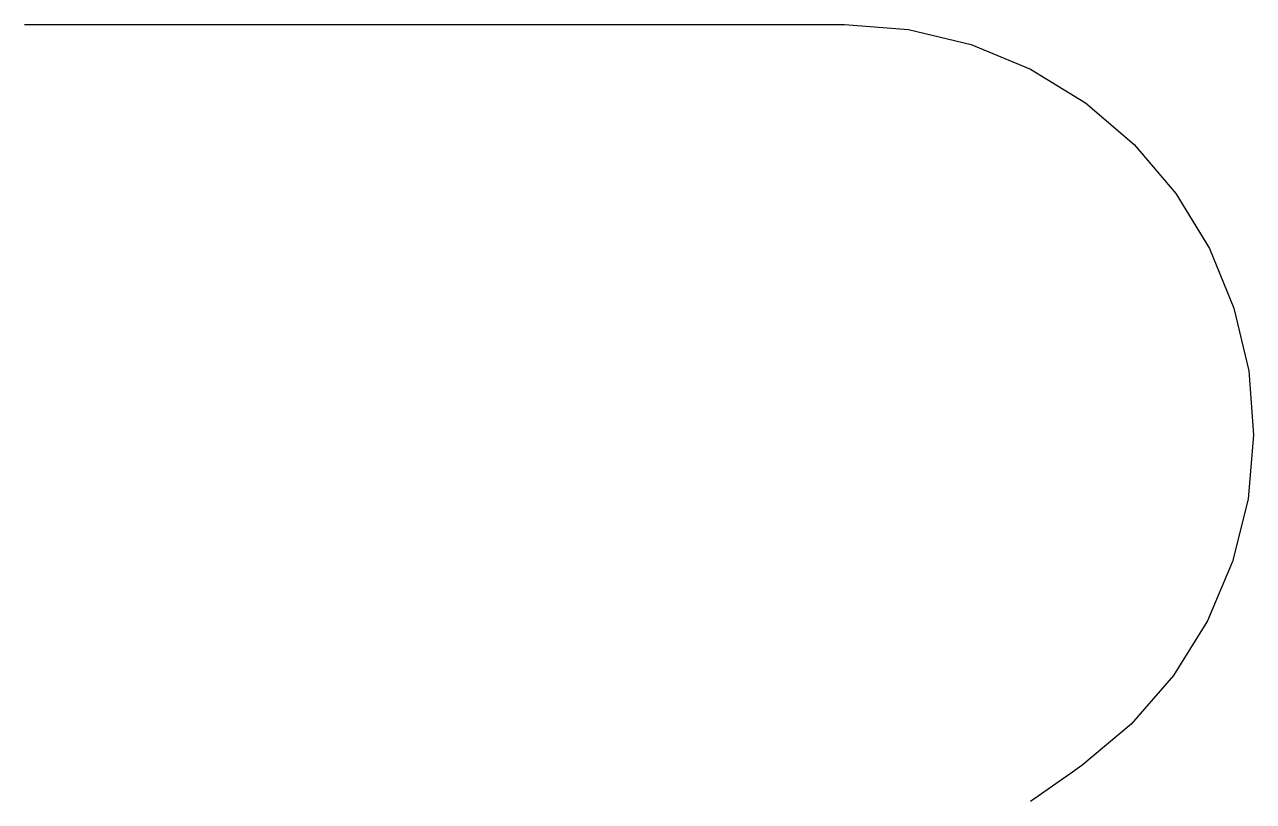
# Model space of a CAD drawing. Extents: x 0 to 15.6, y -9.9 to 0.
import ezdxf

# ---------------------------------------------------------------- set-up
doc = ezdxf.new("R2010")
doc.units = 0
doc.layers.add('CENTER_', color=1, linetype='CONTINUOUS')

msp = doc.modelspace()

# ---------------------------------------------------------------- linework, layer by layer
at = {"layer": 'CENTER_'}
for p, q in [((0, 0, 8.278), (0.799995, 0, 8.278)), ((0.799995, 0, 8.278), (1.283531, 0, 8.137077)), ((1.283531, 0, 8.137077), (1.615677, 0, 7.758357)), ((1.615677, 0, 7.758357), (2.3, 0, 6.290821)), ((2.3, 0, 6.290821), (3.432936, 0, 3.861232)), ((3.432936, 0, 3.861232), (3.853786, 0, 3.200653)), ((3.853786, 0, 3.200653), (4.431197, 0, 2.671584)), ((4.431197, 0, 2.671584), (4.847554, 0, 2.454854)), ((4.847554, 0, 2.454854), (5.125839, 0, 2.309995)), ((5.125839, 0, 2.309995), (5.890386, 0, 2.140504)), ((5.890386, 0, 2.140504), (7.975431, -0.000002, 1.958128)), ((7.975431, -0.000002, 1.958128), (10.44282, -0.000005, 1.74231)), ((10.44282, -0.000005, 1.74231), (11.259254, -0.063356, 1.670805)), ((11.259254, -0.063356, 1.670805), (12.055671, -0.254111, 1.599295)), ((12.055671, -0.254111, 1.599295), (12.812356, -0.567585, 1.527776)), ((12.812356, -0.567585, 1.527776), (13.226609, -0.821812, 1.485335)), ((13.226609, -0.821812, 1.485335), (13.510519, -0.996047, 1.456248)), ((13.510519, -0.996047, 1.456248), (14.132809, -1.528907, 1.384711)), ((14.132809, -1.528907, 1.384711), (14.663764, -2.153003, 1.313161)), ((14.663764, -2.153003, 1.313161), (15.090129, -2.85283, 1.241605)), ((15.090129, -2.85283, 1.241605), (15.401295, -3.611076, 1.170037)), ((15.401295, -3.611076, 1.170037), (15.589468, -4.408879, 1.098461)), ((15.589468, -4.408879, 1.098461), (15.649933, -5.226453, 1.026876)), ((15.649933, -5.226453, 1.026876), (15.581134, -6.043481, 0.955281)), ((15.581134, -6.043481, 0.955281), (15.38473, -6.839646, 0.883676)), ((15.38473, -6.839646, 0.883676), (15.065552, -7.595136, 0.812061)), ((15.065552, -7.595136, 0.812061), (14.63149, -8.291139, 0.740435)), ((14.63149, -8.291139, 0.740435), (14.093298, -8.910307, 0.6688)), ((14.093298, -8.910307, 0.6688), (13.464328, -9.437196, 0.597154)), ((13.314707, -9.542002, 0.581159), (12.811294, -9.894632, 0.52734)), ((13.464328, -9.437196, 0.597154), (13.314707, -9.542002, 0.581159))]:
    msp.add_line(p, q, dxfattribs=at)

doc.saveas('drawing.dxf')
